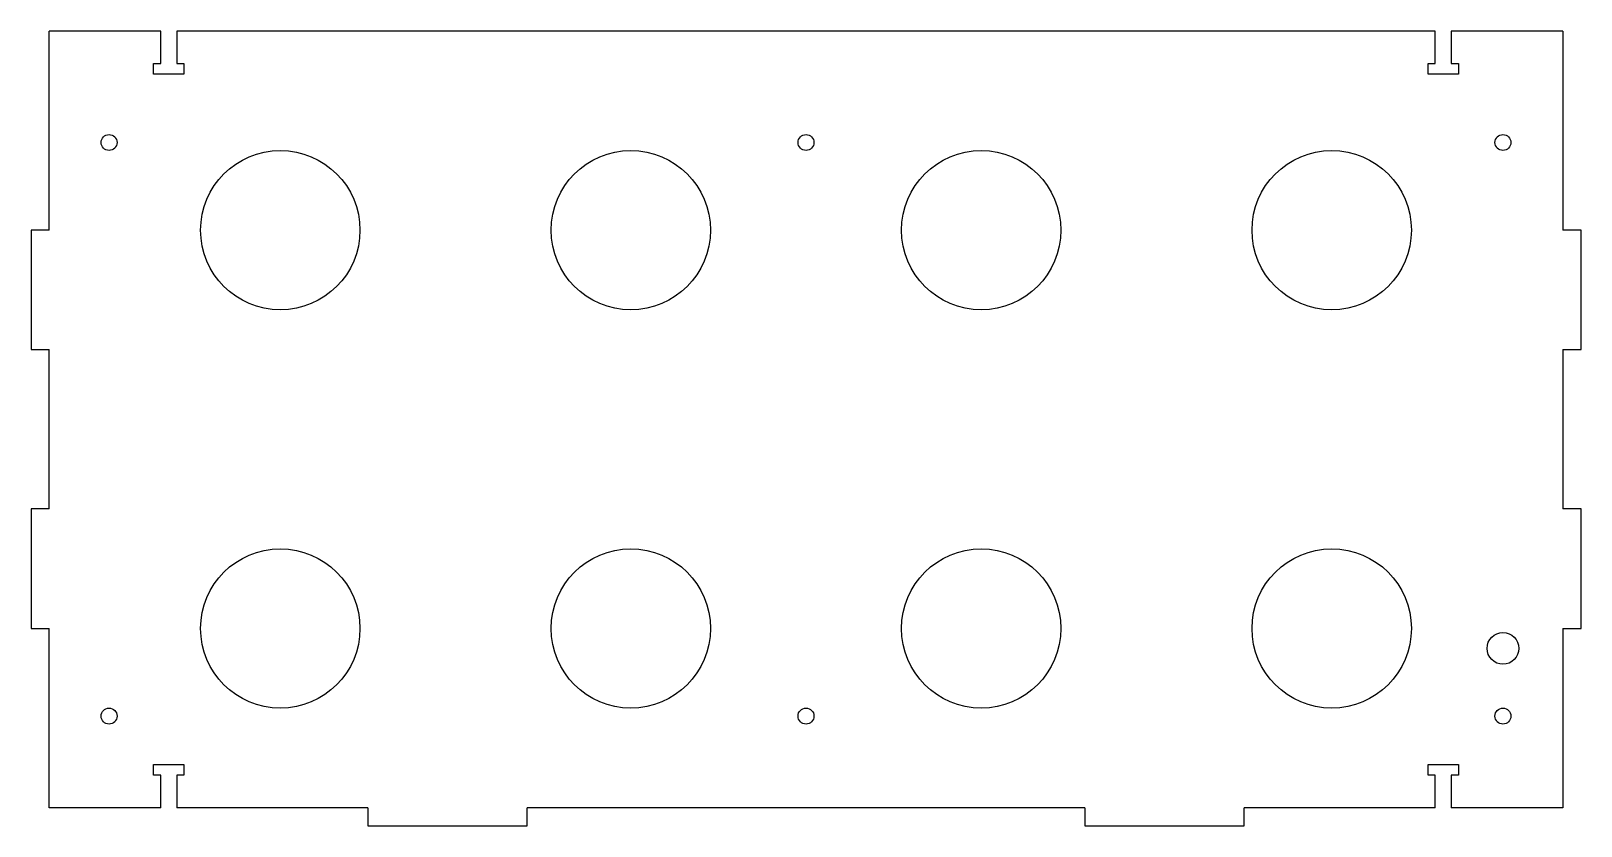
# Model space of a CAD drawing. Header units: inches. Extents: x -9.7 to 9.7, y -5 to 5.
import ezdxf

# ---------------------------------------------------------------- set-up
doc = ezdxf.new("R2010")
doc.units = ezdxf.units.IN
doc.header["$MEASUREMENT"] = 0

msp = doc.modelspace()

# ---------------------------------------------------------------- linework, layer by layer
at = {"color": 7, "linetype": 'Continuous', "lineweight": 25}
for p, q in [((-8.1, 5), (-9.5, 5)), ((-9.5, 2.5), (-9.5, 5)), ((-8.1, 4.59), (-8.1, 5)), ((7.9, 5), (-7.9, 5)), ((-7.9, 5), (-7.9, 4.59)), ((7.9, 4.59), (7.9, 5)), ((9.5, 5), (8.1, 5)), ((8.1, 5), (8.1, 4.59)), ((9.5, 5), (9.5, 2.5)), ((-8.19, 4.46), (-8.19, 4.59)), ((-8.19, 4.59), (-8.1, 4.59)), ((-7.9, 4.59), (-7.81, 4.59)), ((-7.81, 4.59), (-7.81, 4.46)), ((7.81, 4.46), (7.81, 4.59)), ((7.81, 4.59), (7.9, 4.59)), ((8.1, 4.59), (8.19, 4.59)), ((8.19, 4.59), (8.19, 4.46)), ((-7.81, 4.46), (-8.19, 4.46)), ((8.19, 4.46), (7.81, 4.46)), ((-9.5, 2.5), (-9.73, 2.5)), ((-9.73, 2.5), (-9.73, 1)), ((9.73, 2.5), (9.5, 2.5)), ((9.73, 1), (9.73, 2.5)), ((-9.73, 1), (-9.5, 1)), ((-9.5, -1), (-9.5, 1)), ((9.5, 1), (9.5, -1)), ((9.5, 1), (9.73, 1)), ((-9.5, -1), (-9.73, -1)), ((-9.73, -1), (-9.73, -2.5)), ((9.73, -1), (9.5, -1)), ((9.73, -2.5), (9.73, -1)), ((-9.73, -2.5), (-9.5, -2.5)), ((-9.5, -4.75), (-9.5, -2.5)), ((9.5, -2.5), (9.5, -4.75)), ((9.5, -2.5), (9.73, -2.5)), ((-8.19, -4.34), (-8.19, -4.21)), ((-8.19, -4.21), (-7.81, -4.21)), ((-7.81, -4.21), (-7.81, -4.34)), ((7.81, -4.34), (7.81, -4.21)), ((7.81, -4.21), (8.19, -4.21)), ((8.19, -4.21), (8.19, -4.34)), ((-8.1, -4.34), (-8.19, -4.34)), ((-8.1, -4.75), (-8.1, -4.34)), ((-7.81, -4.34), (-7.9, -4.34)), ((-7.9, -4.34), (-7.9, -4.75)), ((7.9, -4.34), (7.81, -4.34)), ((7.9, -4.75), (7.9, -4.34)), ((8.19, -4.34), (8.1, -4.34)), ((8.1, -4.34), (8.1, -4.75)), ((-8.1, -4.75), (-9.5, -4.75)), ((-5.5, -4.75), (-7.9, -4.75)), ((-5.5, -4.75), (-5.5, -4.98)), ((-3.5, -4.98), (-3.5, -4.75)), ((3.5, -4.75), (-3.5, -4.75)), ((3.5, -4.75), (3.5, -4.98)), ((7.9, -4.75), (5.5, -4.75)), ((5.5, -4.98), (5.5, -4.75)), ((9.5, -4.75), (8.1, -4.75)), ((-5.5, -4.98), (-3.5, -4.98)), ((3.5, -4.98), (5.5, -4.98))]:
    msp.add_line(p, q, dxfattribs=at)
for centre, radius in [((-8.75, 3.6), 0.1), ((0, 3.6), 0.1), ((8.75, 3.6), 0.1), ((-6.6, 2.5), 1), ((-2.2, 2.5), 1), ((2.2, 2.5), 1), ((6.6, 2.5), 1), ((-6.6, -2.5), 1), ((-2.2, -2.5), 1), ((2.2, -2.5), 1), ((6.6, -2.5), 1), ((8.75, -2.75), 0.2), ((-8.75, -3.6), 0.1), ((0, -3.6), 0.1), ((8.75, -3.6), 0.1)]:
    msp.add_circle(centre, radius, dxfattribs=at)

doc.saveas('drawing.dxf')
